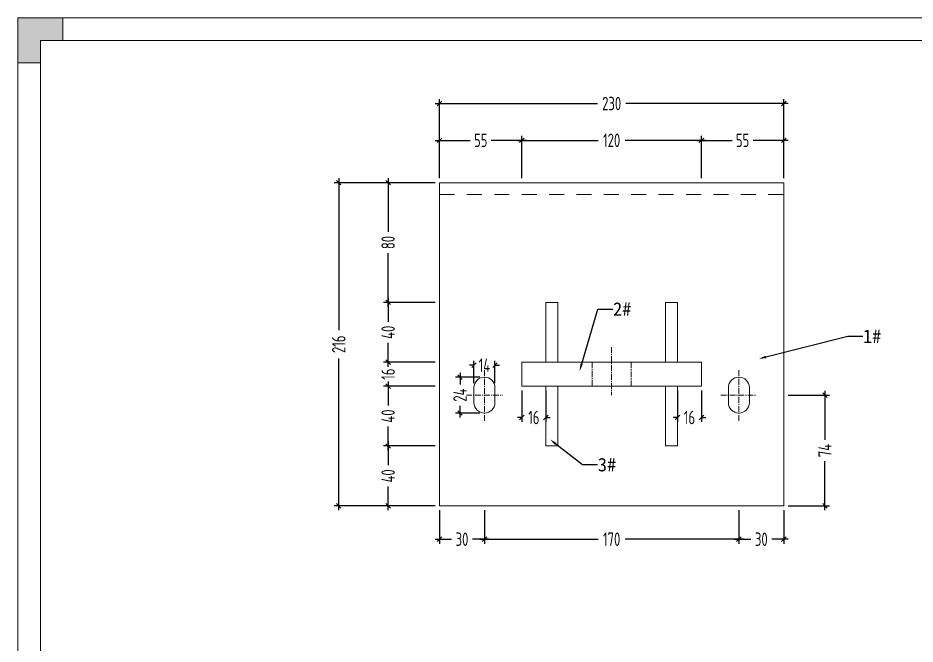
# Model space of a CAD drawing. Header units: millimetres. Extents: x 4 to 2106212, y -117026 to 198097.
# Drawn here: x 2093762 to 2094361, y 189620 to 190038 of the extents above; entities that cross this region are included whole.
import ezdxf
from ezdxf import colors
from ezdxf.entities.mleader import LeaderData, LeaderLine
from ezdxf.math import Vec2, Vec3

# ---------------------------------------------------------------- set-up
doc = ezdxf.new("R2010")
doc.units = ezdxf.units.MM
doc.linetypes.add('CENTER', pattern=[0.6, 0.375, -0.075, 0.075, -0.075])
doc.linetypes.add('CENTER2', pattern=[28.575, 19.05, -3.175, 3.175, -3.175])
doc.layers.add('HR-dimension', color=9, linetype='Continuous')
doc.layers.add('标注', color=9, linetype='Continuous')
for name, color, linetype, lineweight in [('加强板', 140, 'Continuous', 18), ('图框', 7, 'Continuous', 13), ('文本', 3, 'Continuous', 13), ('结构', 4, 'Continuous', 18), ('虚线', 1, 'CENTER2', 0)]:
    doc.layers.add(name, color=color, linetype=linetype, lineweight=lineweight)
doc.styles.add('Arial', font='arial.ttf')
doc.styles.add('hztxt', font='ros1.shx', dxfattribs={"width": 0.8, "bigfont": 'hztxt.shx'})
doc.dimstyles.new('DIM-3', dxfattribs={"dimscale": 3, "dimtxt": 3, "dimasz": 1, "dimexe": 1, "dimexo": 1, "dimgap": 1, "dimtad": 0, "dimdec": 1, "dimrnd": 0.0005, "dimzin": 9, "dimdsep": 46, "dimtxsty": 'hztxt', "dimblk": 'OBLIQUE', "dimcen": 0, "dimdle": 1, "dimclrd": 9, "dimclre": 9, "dimclrt": 2, "dimazin": 2, "dimtfac": 1, "dimtdec": 1, "dimtofl": 0, "dimtmove": 0, "dimatfit": 3, "dimfxl": 1, "dimarcsym": 2})

# ---------------------------------------------------------------- blocks, each defined once
blk = doc.blocks.new('GW-TK')
at = {"layer": '图框', "linetype": 'Continuous', "lineweight": 0}
h = blk.add_hatch(color=256, dxfattribs=at)
h.dxf.hatch_style = 1
h.paths.add_polyline_path([(927183.55, 464715.01), (927183.55, 464705.01), (927188.55, 464705.01), (927188.55, 464710.01), (927193.56, 464710.01), (927193.56, 464715.01)])
blk.add_lwpolyline([(927188.55, 464705.01), (927188.55, 464710.01), (927193.56, 464710.01), (927193.56, 464715.01), (927183.55, 464715.01), (927183.55, 464705.01)], close=True, dxfattribs=at)
at = {"layer": '图框'}
for points in [[(927183.55, 464715.01), (927603.55, 464715.01), (927603.55, 464418.01), (927183.55, 464418.01)], [(927188.55, 464710.01), (927598.55, 464710.01), (927598.55, 464423.01), (927188.55, 464423.01)]]:
    blk.add_lwpolyline(points, close=True, dxfattribs=at)
blk = doc.blocks.new('_Oblique')
at = {"color": 0, "linetype": 'ByBlock', "lineweight": -2}
blk.add_line((-0.5, -0.5), (0.5, 0.5), dxfattribs=at)
blk = doc.blocks.new('*D3250')
at = {"layer": 'Defpoints', "color": 0, "ltscale": 10, "transparency": 16777216}
for p in [(2093976.26, 189928.18), (2094043.63, 189928.18), (2094043.63, 189712.18)]:
    blk.add_point(p, dxfattribs=at)
at = {"layer": 'HR-dimension', "color": 9, "lineweight": -2, "ltscale": 10, "transparency": 16777216}
for p, q in [((2093976.26, 189931.18), (2093976.26, 189829.66)), ((2094040.63, 189928.18), (2093973.26, 189928.18)), ((2093976.26, 189709.18), (2093976.26, 189810.7)), ((2094040.63, 189712.18), (2093973.26, 189712.18))]:
    blk.add_line(p, q, dxfattribs=at)
at = {"layer": 'HR-dimension', "color": 9, "lineweight": -2, "ltscale": 10, "transparency": 16777216, "xscale": 3, "yscale": 3, "zscale": 3}
for p, rotation in [((2093976.26, 189928.18), 90), ((2093976.26, 189712.18), 270)]:
    blk.add_blockref('_Oblique', p, dxfattribs=dict(at, rotation=rotation))
at = {"layer": 'HR-dimension', "color": 2, "ltscale": 10, "transparency": 16777216, "insert": (2093976.26, 189820.18), "char_height": 9, "attachment_point": 5, "rotation": 90, "style": 'hztxt'}
blk.add_mtext('216', dxfattribs=at)
blk = doc.blocks.new('*D3251')
at = {"layer": 'Defpoints', "color": 0, "ltscale": 10, "transparency": 16777216}
for p in [(2094043.63, 189981.08), (2094043.63, 189928.18), (2094273.63, 189928.18)]:
    blk.add_point(p, dxfattribs=at)
at = {"layer": 'HR-dimension', "color": 9, "lineweight": -2, "ltscale": 10, "transparency": 16777216}
for p, q in [((2094043.63, 189931.18), (2094043.63, 189984.08)), ((2094273.63, 189931.18), (2094273.63, 189984.08)), ((2094040.63, 189981.08), (2094149.15, 189981.08)), ((2094276.63, 189981.08), (2094168.11, 189981.08))]:
    blk.add_line(p, q, dxfattribs=at)
at = {"layer": 'HR-dimension', "color": 9, "lineweight": -2, "ltscale": 10, "transparency": 16777216, "xscale": 3, "yscale": 3, "zscale": 3, "rotation": 180}
blk.add_blockref('_Oblique', (2094043.63, 189981.08), dxfattribs=at)
at = {"layer": 'HR-dimension', "color": 9, "lineweight": -2, "ltscale": 10, "transparency": 16777216, "xscale": 3, "yscale": 3, "zscale": 3}
blk.add_blockref('_Oblique', (2094273.63, 189981.08), dxfattribs=at)
at = {"layer": 'HR-dimension', "color": 2, "ltscale": 10, "transparency": 16777216, "insert": (2094158.63, 189981.08), "char_height": 9, "attachment_point": 5, "style": 'hztxt'}
blk.add_mtext('230', dxfattribs=at)
blk = doc.blocks.new('*D3224')
at = {"layer": 'Defpoints', "color": 0, "ltscale": 10, "transparency": 16777216}
for p in [(2094098.63, 189792.18), (2094114.63, 189792.18), (2094098.63, 189771.23)]:
    blk.add_point(p, dxfattribs=at)
at = {"layer": 'HR-dimension', "color": 9, "lineweight": -2, "ltscale": 10, "transparency": 16777216}
for p, q in [((2094098.63, 189789.18), (2094098.63, 189768.23)), ((2094114.63, 189789.18), (2094114.63, 189768.23)), ((2094098.63, 189771.23), (2094095.63, 189771.23)), ((2094114.63, 189771.23), (2094117.63, 189771.23))]:
    blk.add_line(p, q, dxfattribs=at)
at = {"layer": 'HR-dimension', "color": 9, "lineweight": -2, "ltscale": 10, "transparency": 16777216, "xscale": 3, "yscale": 3, "zscale": 3}
blk.add_blockref('_Oblique', (2094098.63, 189771.23), dxfattribs=at)
at = {"layer": 'HR-dimension', "color": 9, "lineweight": -2, "ltscale": 10, "transparency": 16777216, "xscale": 3, "yscale": 3, "zscale": 3, "rotation": 180}
blk.add_blockref('_Oblique', (2094114.63, 189771.23), dxfattribs=at)
at = {"layer": 'HR-dimension', "color": 2, "ltscale": 10, "transparency": 16777216, "insert": (2094106.63, 189771.23), "char_height": 9, "attachment_point": 5, "style": 'hztxt'}
blk.add_mtext('16', dxfattribs=at)
blk = doc.blocks.new('*D3225')
at = {"layer": 'Defpoints', "color": 0, "ltscale": 10, "transparency": 16777216}
for p in [(2094202.63, 189792.18), (2094218.63, 189792.18), (2094202.63, 189771.23)]:
    blk.add_point(p, dxfattribs=at)
at = {"layer": 'HR-dimension', "color": 9, "lineweight": -2, "ltscale": 10, "transparency": 16777216}
for p, q in [((2094202.63, 189789.18), (2094202.63, 189768.23)), ((2094218.63, 189789.18), (2094218.63, 189768.23)), ((2094202.63, 189771.23), (2094199.63, 189771.23)), ((2094218.63, 189771.23), (2094221.63, 189771.23))]:
    blk.add_line(p, q, dxfattribs=at)
at = {"layer": 'HR-dimension', "color": 9, "lineweight": -2, "ltscale": 10, "transparency": 16777216, "xscale": 3, "yscale": 3, "zscale": 3}
blk.add_blockref('_Oblique', (2094202.63, 189771.23), dxfattribs=at)
at = {"layer": 'HR-dimension', "color": 9, "lineweight": -2, "ltscale": 10, "transparency": 16777216, "xscale": 3, "yscale": 3, "zscale": 3, "rotation": 180}
blk.add_blockref('_Oblique', (2094218.63, 189771.23), dxfattribs=at)
at = {"layer": 'HR-dimension', "color": 2, "ltscale": 10, "transparency": 16777216, "insert": (2094210.63, 189771.23), "char_height": 9, "attachment_point": 5, "style": 'hztxt'}
blk.add_mtext('16', dxfattribs=at)
blk = doc.blocks.new('*U3215')
at = {"layer": '虚线', "color": 252}
blk.add_lwpolyline([(0, -5), (0, 5)], dxfattribs=at)
blk = doc.blocks.new('*U3216')
at = {"color": 0, "linetype": 'ByBlock', "lineweight": -2, "transparency": 16777216}
for p in [(0, 219.6), (0, 201.3), (0, 183), (0, 164.7), (0, 146.4), (0, 128.1), (0, 109.8), (0, 91.5), (0, 73.2), (0, 54.9), (0, 36.6), (0, 18.3), (0, 0)]:
    blk.add_blockref('*U3215', p, dxfattribs=at)
blk = doc.blocks.new('*D3231')
at = {"layer": 'Defpoints', "color": 0, "ltscale": 10, "transparency": 16777216}
for p in [(2094009.25, 189848.18), (2094043.63, 189848.18), (2094043.63, 189808.18)]:
    blk.add_point(p, dxfattribs=at)
at = {"layer": 'HR-dimension', "color": 9, "lineweight": -2, "ltscale": 10, "transparency": 16777216}
for p, q in [((2094040.63, 189848.18), (2094006.25, 189848.18)), ((2094009.25, 189851.18), (2094009.25, 189835.26)), ((2094009.25, 189805.18), (2094009.25, 189821.1)), ((2094040.63, 189808.18), (2094006.25, 189808.18))]:
    blk.add_line(p, q, dxfattribs=at)
at = {"layer": 'HR-dimension', "color": 9, "lineweight": -2, "ltscale": 10, "transparency": 16777216, "xscale": 3, "yscale": 3, "zscale": 3}
for p, rotation in [((2094009.25, 189848.18), 90), ((2094009.25, 189808.18), 270)]:
    blk.add_blockref('_Oblique', p, dxfattribs=dict(at, rotation=rotation))
at = {"layer": 'HR-dimension', "color": 2, "ltscale": 10, "transparency": 16777216, "insert": (2094009.25, 189828.18), "char_height": 9, "attachment_point": 5, "rotation": 90, "style": 'hztxt'}
blk.add_mtext('40', dxfattribs=at)
blk = doc.blocks.new('*D3232')
at = {"layer": 'Defpoints', "color": 0, "ltscale": 10, "transparency": 16777216}
for p in [(2094009.25, 189928.18), (2094043.63, 189928.18), (2094043.63, 189848.18)]:
    blk.add_point(p, dxfattribs=at)
at = {"layer": 'HR-dimension', "color": 9, "lineweight": -2, "ltscale": 10, "transparency": 16777216}
for p, q in [((2094009.25, 189931.18), (2094009.25, 189895.26)), ((2094040.63, 189928.18), (2094006.25, 189928.18)), ((2094009.25, 189845.18), (2094009.25, 189881.1)), ((2094040.63, 189848.18), (2094006.25, 189848.18))]:
    blk.add_line(p, q, dxfattribs=at)
at = {"layer": 'HR-dimension', "color": 9, "lineweight": -2, "ltscale": 10, "transparency": 16777216, "xscale": 3, "yscale": 3, "zscale": 3}
for p, rotation in [((2094009.25, 189928.18), 90), ((2094009.25, 189848.18), 270)]:
    blk.add_blockref('_Oblique', p, dxfattribs=dict(at, rotation=rotation))
at = {"layer": 'HR-dimension', "color": 2, "ltscale": 10, "transparency": 16777216, "insert": (2094009.25, 189888.18), "char_height": 9, "attachment_point": 5, "rotation": 90, "style": 'hztxt'}
blk.add_mtext('80', dxfattribs=at)
blk = doc.blocks.new('*D3233')
at = {"layer": 'Defpoints', "color": 0, "ltscale": 10, "transparency": 16777216}
for p in [(2094043.63, 189808.18), (2094009.25, 189792.18), (2094043.63, 189792.18)]:
    blk.add_point(p, dxfattribs=at)
at = {"layer": 'HR-dimension', "color": 9, "lineweight": -2, "ltscale": 10, "transparency": 16777216}
for p, q in [((2094009.25, 189808.18), (2094009.25, 189811.18)), ((2094040.63, 189808.18), (2094006.25, 189808.18)), ((2094040.63, 189792.18), (2094006.25, 189792.18)), ((2094009.25, 189792.18), (2094009.25, 189789.18))]:
    blk.add_line(p, q, dxfattribs=at)
at = {"layer": 'HR-dimension', "color": 9, "lineweight": -2, "ltscale": 10, "transparency": 16777216, "xscale": 3, "yscale": 3, "zscale": 3}
for p, rotation in [((2094009.25, 189808.18), 270), ((2094009.25, 189792.18), 90)]:
    blk.add_blockref('_Oblique', p, dxfattribs=dict(at, rotation=rotation))
at = {"layer": 'HR-dimension', "color": 2, "ltscale": 10, "transparency": 16777216, "insert": (2094009.25, 189800.18), "char_height": 9, "attachment_point": 5, "rotation": 90, "style": 'hztxt'}
blk.add_mtext('16', dxfattribs=at)
blk = doc.blocks.new('*D3234')
at = {"layer": 'Defpoints', "color": 0, "ltscale": 10, "transparency": 16777216}
for p in [(2094043.63, 189792.18), (2094009.25, 189752.18), (2094043.63, 189752.18)]:
    blk.add_point(p, dxfattribs=at)
at = {"layer": 'HR-dimension', "color": 9, "lineweight": -2, "ltscale": 10, "transparency": 16777216}
for p, q in [((2094040.63, 189792.18), (2094006.25, 189792.18)), ((2094009.25, 189795.18), (2094009.25, 189779.26)), ((2094009.25, 189749.18), (2094009.25, 189765.1)), ((2094040.63, 189752.18), (2094006.25, 189752.18))]:
    blk.add_line(p, q, dxfattribs=at)
at = {"layer": 'HR-dimension', "color": 9, "lineweight": -2, "ltscale": 10, "transparency": 16777216, "xscale": 3, "yscale": 3, "zscale": 3}
for p, rotation in [((2094009.25, 189792.18), 90), ((2094009.25, 189752.18), 270)]:
    blk.add_blockref('_Oblique', p, dxfattribs=dict(at, rotation=rotation))
at = {"layer": 'HR-dimension', "color": 2, "ltscale": 10, "transparency": 16777216, "insert": (2094009.25, 189772.18), "char_height": 9, "attachment_point": 5, "rotation": 90, "style": 'hztxt'}
blk.add_mtext('40', dxfattribs=at)
blk = doc.blocks.new('*D3235')
at = {"layer": 'Defpoints', "color": 0, "ltscale": 10, "transparency": 16777216}
for p in [(2094043.63, 189752.18), (2094009.25, 189712.18), (2094043.63, 189712.18)]:
    blk.add_point(p, dxfattribs=at)
at = {"layer": 'HR-dimension', "color": 9, "lineweight": -2, "ltscale": 10, "transparency": 16777216}
for p, q in [((2094040.63, 189752.18), (2094006.25, 189752.18)), ((2094009.25, 189755.18), (2094009.25, 189739.26)), ((2094009.25, 189709.18), (2094009.25, 189725.1)), ((2094040.63, 189712.18), (2094006.25, 189712.18))]:
    blk.add_line(p, q, dxfattribs=at)
at = {"layer": 'HR-dimension', "color": 9, "lineweight": -2, "ltscale": 10, "transparency": 16777216, "xscale": 3, "yscale": 3, "zscale": 3}
for p, rotation in [((2094009.25, 189752.18), 90), ((2094009.25, 189712.18), 270)]:
    blk.add_blockref('_Oblique', p, dxfattribs=dict(at, rotation=rotation))
at = {"layer": 'HR-dimension', "color": 2, "ltscale": 10, "transparency": 16777216, "insert": (2094009.25, 189732.18), "char_height": 9, "attachment_point": 5, "rotation": 90, "style": 'hztxt'}
blk.add_mtext('40', dxfattribs=at)
blk = doc.blocks.new('*D3236')
at = {"layer": 'Defpoints', "color": 0, "ltscale": 10, "transparency": 16777216}
for p in [(2094043.63, 189956.49), (2094043.63, 189928.18), (2094098.63, 189928.18)]:
    blk.add_point(p, dxfattribs=at)
at = {"layer": 'HR-dimension', "color": 9, "lineweight": -2, "ltscale": 10, "transparency": 16777216}
for p, q in [((2094040.63, 189956.49), (2094064.05, 189956.49)), ((2094043.63, 189931.18), (2094043.63, 189959.49)), ((2094101.63, 189956.49), (2094078.21, 189956.49)), ((2094098.63, 189931.18), (2094098.63, 189959.49))]:
    blk.add_line(p, q, dxfattribs=at)
at = {"layer": 'HR-dimension', "color": 9, "lineweight": -2, "ltscale": 10, "transparency": 16777216, "xscale": 3, "yscale": 3, "zscale": 3, "rotation": 180}
blk.add_blockref('_Oblique', (2094043.63, 189956.49), dxfattribs=at)
at = {"layer": 'HR-dimension', "color": 9, "lineweight": -2, "ltscale": 10, "transparency": 16777216, "xscale": 3, "yscale": 3, "zscale": 3}
blk.add_blockref('_Oblique', (2094098.63, 189956.49), dxfattribs=at)
at = {"layer": 'HR-dimension', "color": 2, "ltscale": 10, "transparency": 16777216, "insert": (2094071.13, 189956.49), "char_height": 9, "attachment_point": 5, "style": 'hztxt'}
blk.add_mtext('55', dxfattribs=at)
blk = doc.blocks.new('*D3237')
at = {"layer": 'Defpoints', "color": 0, "ltscale": 10, "transparency": 16777216}
for p in [(2094218.63, 189956.49), (2094098.63, 189928.18), (2094218.63, 189928.18)]:
    blk.add_point(p, dxfattribs=at)
at = {"layer": 'HR-dimension', "color": 9, "lineweight": -2, "ltscale": 10, "transparency": 16777216}
for p, q in [((2094095.63, 189956.49), (2094149.51, 189956.49)), ((2094098.63, 189931.18), (2094098.63, 189959.49)), ((2094221.63, 189956.49), (2094167.75, 189956.49)), ((2094218.63, 189931.18), (2094218.63, 189959.49))]:
    blk.add_line(p, q, dxfattribs=at)
at = {"layer": 'HR-dimension', "color": 9, "lineweight": -2, "ltscale": 10, "transparency": 16777216, "xscale": 3, "yscale": 3, "zscale": 3, "rotation": 180}
blk.add_blockref('_Oblique', (2094098.63, 189956.49), dxfattribs=at)
at = {"layer": 'HR-dimension', "color": 9, "lineweight": -2, "ltscale": 10, "transparency": 16777216, "xscale": 3, "yscale": 3, "zscale": 3}
blk.add_blockref('_Oblique', (2094218.63, 189956.49), dxfattribs=at)
at = {"layer": 'HR-dimension', "color": 2, "ltscale": 10, "transparency": 16777216, "insert": (2094158.63, 189956.49), "char_height": 9, "attachment_point": 5, "style": 'hztxt'}
blk.add_mtext('120', dxfattribs=at)
blk = doc.blocks.new('*D3238')
at = {"layer": 'Defpoints', "color": 0, "ltscale": 10, "transparency": 16777216}
for p in [(2094273.63, 189956.49), (2094218.63, 189928.18), (2094273.63, 189928.18)]:
    blk.add_point(p, dxfattribs=at)
at = {"layer": 'HR-dimension', "color": 9, "lineweight": -2, "ltscale": 10, "transparency": 16777216}
for p, q in [((2094215.63, 189956.49), (2094239.05, 189956.49)), ((2094218.63, 189931.18), (2094218.63, 189959.49)), ((2094276.63, 189956.49), (2094253.21, 189956.49)), ((2094273.63, 189931.18), (2094273.63, 189959.49))]:
    blk.add_line(p, q, dxfattribs=at)
at = {"layer": 'HR-dimension', "color": 9, "lineweight": -2, "ltscale": 10, "transparency": 16777216, "xscale": 3, "yscale": 3, "zscale": 3, "rotation": 180}
blk.add_blockref('_Oblique', (2094218.63, 189956.49), dxfattribs=at)
at = {"layer": 'HR-dimension', "color": 9, "lineweight": -2, "ltscale": 10, "transparency": 16777216, "xscale": 3, "yscale": 3, "zscale": 3}
blk.add_blockref('_Oblique', (2094273.63, 189956.49), dxfattribs=at)
at = {"layer": 'HR-dimension', "color": 2, "ltscale": 10, "transparency": 16777216, "insert": (2094246.13, 189956.49), "char_height": 9, "attachment_point": 5, "style": 'hztxt'}
blk.add_mtext('55', dxfattribs=at)
blk = doc.blocks.new('*D3264')
at = {"color": 9, "lineweight": -2, "transparency": 16777216}
for p, q in [((2094276.63, 189786.13), (2094304.14, 189786.13)), ((2094301.14, 189789.13), (2094301.14, 189756.36)), ((2094301.14, 189709.18), (2094301.14, 189741.96)), ((2094276.63, 189712.18), (2094304.14, 189712.18))]:
    blk.add_line(p, q, dxfattribs=at)
at = {"layer": 'Defpoints', "color": 0, "transparency": 16777216}
for p in [(2094273.63, 189786.13), (2094301.14, 189786.13), (2094273.63, 189712.18)]:
    blk.add_point(p, dxfattribs=at)
at = {"color": 9, "lineweight": -2, "transparency": 16777216, "xscale": 3, "yscale": 3, "zscale": 3}
for p, rotation in [((2094301.14, 189786.13), 90), ((2094301.14, 189712.18), 270)]:
    blk.add_blockref('_Oblique', p, dxfattribs=dict(at, rotation=rotation))
at = {"color": 2, "transparency": 16777216, "insert": (2094301.14, 189749.16), "char_height": 9, "attachment_point": 5, "rotation": 90, "style": 'hztxt'}
blk.add_mtext('74', dxfattribs=at)
blk = doc.blocks.new('*D3240')
at = {"color": 9, "lineweight": -2, "transparency": 16777216}
for p, q in [((2094043.63, 189709.18), (2094043.63, 189686.86)), ((2094073.63, 189709.18), (2094073.63, 189686.86)), ((2094040.63, 189689.86), (2094051.55, 189689.86)), ((2094076.63, 189689.86), (2094065.71, 189689.86))]:
    blk.add_line(p, q, dxfattribs=at)
at = {"layer": 'Defpoints', "color": 0, "transparency": 16777216}
for p in [(2094043.63, 189712.18), (2094073.63, 189712.18), (2094043.63, 189689.86)]:
    blk.add_point(p, dxfattribs=at)
at = {"color": 9, "lineweight": -2, "transparency": 16777216, "xscale": 3, "yscale": 3, "zscale": 3, "rotation": 180}
blk.add_blockref('_Oblique', (2094043.63, 189689.86), dxfattribs=at)
at = {"color": 9, "lineweight": -2, "transparency": 16777216, "xscale": 3, "yscale": 3, "zscale": 3}
blk.add_blockref('_Oblique', (2094073.63, 189689.86), dxfattribs=at)
at = {"color": 2, "transparency": 16777216, "insert": (2094058.63, 189689.86), "char_height": 9, "attachment_point": 5, "style": 'hztxt'}
blk.add_mtext('30', dxfattribs=at)
blk = doc.blocks.new('*D3241')
at = {"color": 9, "lineweight": -2, "transparency": 16777216}
for p, q in [((2094073.63, 189709.18), (2094073.63, 189686.86)), ((2094243.63, 189709.18), (2094243.63, 189686.86)), ((2094070.63, 189689.86), (2094149.51, 189689.86)), ((2094246.63, 189689.86), (2094167.75, 189689.86))]:
    blk.add_line(p, q, dxfattribs=at)
at = {"layer": 'Defpoints', "color": 0, "transparency": 16777216}
for p in [(2094073.63, 189712.18), (2094243.63, 189712.18), (2094243.63, 189689.86)]:
    blk.add_point(p, dxfattribs=at)
at = {"color": 9, "lineweight": -2, "transparency": 16777216, "xscale": 3, "yscale": 3, "zscale": 3, "rotation": 180}
blk.add_blockref('_Oblique', (2094073.63, 189689.86), dxfattribs=at)
at = {"color": 9, "lineweight": -2, "transparency": 16777216, "xscale": 3, "yscale": 3, "zscale": 3}
blk.add_blockref('_Oblique', (2094243.63, 189689.86), dxfattribs=at)
at = {"color": 2, "transparency": 16777216, "insert": (2094158.63, 189689.86), "char_height": 9, "attachment_point": 5, "style": 'hztxt'}
blk.add_mtext('170', dxfattribs=at)
blk = doc.blocks.new('*D3242')
at = {"color": 9, "lineweight": -2, "transparency": 16777216}
for p, q in [((2094243.63, 189709.18), (2094243.63, 189686.86)), ((2094273.63, 189709.18), (2094273.63, 189686.86)), ((2094240.63, 189689.86), (2094251.55, 189689.86)), ((2094276.63, 189689.86), (2094265.71, 189689.86))]:
    blk.add_line(p, q, dxfattribs=at)
at = {"layer": 'Defpoints', "color": 0, "transparency": 16777216}
for p in [(2094243.63, 189712.18), (2094273.63, 189712.18), (2094273.63, 189689.86)]:
    blk.add_point(p, dxfattribs=at)
at = {"color": 9, "lineweight": -2, "transparency": 16777216, "xscale": 3, "yscale": 3, "zscale": 3, "rotation": 180}
blk.add_blockref('_Oblique', (2094243.63, 189689.86), dxfattribs=at)
at = {"color": 9, "lineweight": -2, "transparency": 16777216, "xscale": 3, "yscale": 3, "zscale": 3}
blk.add_blockref('_Oblique', (2094273.63, 189689.86), dxfattribs=at)
at = {"color": 2, "transparency": 16777216, "insert": (2094258.63, 189689.86), "char_height": 9, "attachment_point": 5, "style": 'hztxt'}
blk.add_mtext('30', dxfattribs=at)
blk = doc.blocks.new('*D3243')
at = {"color": 9, "lineweight": -2, "transparency": 16777216}
for p, q in [((2094066.63, 189806.18), (2094063.63, 189806.18)), ((2094066.63, 189794.18), (2094066.63, 189809.18)), ((2094080.63, 189794.18), (2094080.63, 189809.18)), ((2094080.63, 189806.18), (2094083.63, 189806.18))]:
    blk.add_line(p, q, dxfattribs=at)
at = {"layer": 'Defpoints', "color": 0, "transparency": 16777216}
for p in [(2094066.63, 189806.18), (2094066.63, 189791.18), (2094080.63, 189791.18)]:
    blk.add_point(p, dxfattribs=at)
at = {"color": 9, "lineweight": -2, "transparency": 16777216, "xscale": 3, "yscale": 3, "zscale": 3}
blk.add_blockref('_Oblique', (2094066.63, 189806.18), dxfattribs=at)
at = {"color": 9, "lineweight": -2, "transparency": 16777216, "xscale": 3, "yscale": 3, "zscale": 3, "rotation": 180}
blk.add_blockref('_Oblique', (2094080.63, 189806.18), dxfattribs=at)
at = {"color": 2, "transparency": 16777216, "insert": (2094073.63, 189806.18), "char_height": 9, "attachment_point": 5, "style": 'hztxt'}
blk.add_mtext('14', dxfattribs=at)
blk = doc.blocks.new('*U3211')
at = {"layer": '结构', "color": 4}
blk.add_lwpolyline([(-7, -5), (-7, 5, -1), (7, 5), (7, -5, -1)], format="xyb", close=True, dxfattribs=at)
at = {"layer": '虚线', "color": 1, "linetype": 'CENTER', "ltscale": 10}
for p, q in [((0, -17.1), (0, 17.1)), ((-12.1, 0), (12.1, 0))]:
    blk.add_line(p, q, dxfattribs=at)
blk = doc.blocks.new('*U3212')
at = {"color": 0, "linetype": 'ByBlock', "lineweight": -2, "transparency": 16777216}
for p in [(0, 0), (170, 0)]:
    blk.add_blockref('*U3211', p, dxfattribs=at)
blk = doc.blocks.new('*D3247')
at = {"color": 9, "lineweight": -2, "transparency": 16777216}
for p, q in [((2094070.63, 189798.18), (2094054.32, 189798.18)), ((2094057.32, 189801.18), (2094057.32, 189793.38)), ((2094070.63, 189774.18), (2094054.32, 189774.18)), ((2094057.32, 189771.18), (2094057.32, 189778.98))]:
    blk.add_line(p, q, dxfattribs=at)
at = {"layer": 'Defpoints', "color": 0, "transparency": 16777216}
for p in [(2094073.63, 189798.18), (2094057.32, 189774.18), (2094073.63, 189774.18)]:
    blk.add_point(p, dxfattribs=at)
at = {"color": 9, "lineweight": -2, "transparency": 16777216, "xscale": 3, "yscale": 3, "zscale": 3}
for p, rotation in [((2094057.32, 189798.18), 90), ((2094057.32, 189774.18), 270)]:
    blk.add_blockref('_Oblique', p, dxfattribs=dict(at, rotation=rotation))
at = {"color": 2, "transparency": 16777216, "insert": (2094057.32, 189786.18), "char_height": 9, "attachment_point": 5, "rotation": 90, "style": 'hztxt'}
blk.add_mtext('24', dxfattribs=at)

msp = doc.modelspace()

# ---------------------------------------------------------------- linework, layer by layer
at = {"layer": '加强板', "color": 3}
for points in [[(2094114.6291, 189848.1833), (2094122.6291, 189848.1833), (2094122.6291, 189808.1833), (2094114.6291, 189808.1833)], [(2094194.6291, 189848.1833), (2094202.6291, 189848.1833), (2094202.6291, 189808.1833), (2094194.6291, 189808.1833)], [(2094098.6291, 189808.1833), (2094218.6291, 189808.1833), (2094218.6291, 189792.1833), (2094098.6291, 189792.1833)], [(2094114.6291, 189752.1833), (2094122.6291, 189752.1833), (2094122.6291, 189792.1833), (2094114.6291, 189792.1833)], [(2094194.6291, 189752.1833), (2094202.6291, 189752.1833), (2094202.6291, 189792.1833), (2094194.6291, 189792.1833)]]:
    msp.add_lwpolyline(points, close=True, dxfattribs=at)
at = {"layer": '结构', "color": 6}
msp.add_lwpolyline([(2094043.6291, 189928.183), (2094273.6291, 189928.183), (2094273.6291, 189712.183), (2094043.6291, 189712.183)], close=True, dxfattribs=at)
at = {"layer": '虚线', "color": 1, "linetype": 'CENTER', "ltscale": 10}
msp.add_lwpolyline([(2094158.6291, 189818.1833), (2094158.6291, 189786.1833)], dxfattribs=at)
msp.add_lwpolyline([(2094171.6291, 189808.1833), (2094145.6291, 189808.1833), (2094145.6291, 189792.1833), (2094171.6291, 189792.1833)], close=True, dxfattribs=at)

# ---------------------------------------------------------------- block references
at = {"color": 252, "xscale": -1, "rotation": 270}
msp.add_blockref('*U3216', (2094048.6291, 189920.183), dxfattribs=at)
msp.add_blockref('*U3212', (2094073.6291, 189786.183))
at = {"layer": '文本', "xscale": 3, "yscale": 3, "zscale": 3}
msp.add_blockref('GW-TK', (-687788.7633, -1204106.72), dxfattribs=at)

# ---------------------------------------------------------------- dimensions: what is measured, and where the dimension line sits
for base, p1, p2, picture, middle in [((2094066.6291, 189806.1814), (2094080.6291, 189791.183), (2094066.6291, 189791.183), '*D3243', (2094073.6291, 189806.1814)), ((2094043.6291, 189689.8598), (2094073.6291, 189712.183), (2094043.6291, 189712.183), '*D3240', (2094058.6291, 189689.8598)), ((2094243.6291, 189689.8598), (2094073.6291, 189712.183), (2094243.6291, 189712.183), '*D3241', (2094158.6291, 189689.8598)), ((2094273.6291, 189689.8598), (2094243.6291, 189712.183), (2094273.6291, 189712.183), '*D3242', (2094258.6291, 189689.8598))]:
    dim = msp.add_linear_dim(base=base, p1=p1, p2=p2, dimstyle='DIM-3')
    dim.commit()
    dim.dimension.update_dxf_attribs({"geometry": picture, "text_midpoint": middle})
for base, p1, p2, picture, middle in [((2094057.3151, 189774.183), (2094073.6291, 189798.183), (2094073.6291, 189774.183), '*D3247', (2094057.3151, 189786.183)), ((2094301.136115961, 189786.1330198207), (2094273.6290518111, 189712.1830198206), (2094273.6290518111, 189786.1330198206), '*D3264', (2094301.1361159601, 189749.1580198201))]:
    dim = msp.add_linear_dim(base=base, p1=p1, p2=p2, angle=90, dimstyle='DIM-3')
    dim.commit()
    dim.dimension.update_dxf_attribs({"geometry": picture, "text_midpoint": middle})
at = {"layer": 'HR-dimension', "ltscale": 10}
for base, p1, p2, picture, middle in [((2094043.6291, 189981.0795), (2094273.6291, 189928.183), (2094043.6291, 189928.183), '*D3251', (2094158.6291, 189981.0795)), ((2094043.6291, 189956.4851), (2094098.6291, 189928.183), (2094043.6291, 189928.183), '*D3236', (2094071.1291, 189956.4851)), ((2094218.6291, 189956.4851), (2094098.6291, 189928.183), (2094218.6291, 189928.183), '*D3237', (2094158.6291, 189956.4851)), ((2094273.6291, 189956.4851), (2094218.6291, 189928.183), (2094273.6291, 189928.183), '*D3238', (2094246.1291, 189956.4851)), ((2094098.6291, 189771.2337), (2094114.6291, 189792.1833), (2094098.6291, 189792.1833), '*D3224', (2094106.6291, 189771.2337)), ((2094202.6291, 189771.2337), (2094218.6291, 189792.1833), (2094202.6291, 189792.1833), '*D3225', (2094210.6291, 189771.2337))]:
    dim = msp.add_linear_dim(base=base, p1=p1, p2=p2, dimstyle='DIM-3', dxfattribs=at)
    dim.commit()
    dim.dimension.update_dxf_attribs({"geometry": picture, "text_midpoint": middle})
for base, p1, p2, picture, middle in [((2093976.2588, 189928.183), (2094043.6291, 189712.183), (2094043.6291, 189928.183), '*D3250', (2093976.2588, 189820.183)), ((2094009.2476, 189928.183), (2094043.6291, 189848.1833), (2094043.6291, 189928.183), '*D3232', (2094009.2476, 189888.1832)), ((2094009.2476, 189848.1833), (2094043.6291, 189808.1833), (2094043.6291, 189848.1833), '*D3231', (2094009.2476, 189828.1833)), ((2094009.2476, 189792.1833), (2094043.6291, 189808.1833), (2094043.6291, 189792.1833), '*D3233', (2094009.2476, 189800.1833)), ((2094009.2476, 189752.1833), (2094043.6291, 189792.1833), (2094043.6291, 189752.1833), '*D3234', (2094009.2476, 189772.1833)), ((2094009.2476, 189712.183), (2094043.6291, 189752.1833), (2094043.6291, 189712.183), '*D3235', (2094009.2476, 189732.1832))]:
    dim = msp.add_linear_dim(base=base, p1=p1, p2=p2, angle=90, dimstyle='DIM-3', dxfattribs=at)
    dim.commit()
    dim.dimension.update_dxf_attribs({"geometry": picture, "text_midpoint": middle})

# ---------------------------------------------------------------- leaders
at = {"layer": '标注', "color": 6}
ml = msp.add_multileader_mtext('Standard', dxfattribs=at)
ml.set_content('{\\fSimSun|b0|i0|c134|p2;2#}', color=6, style='Arial')
ml.set_leader_properties(color=9)
ml.build(insert=Vec2(0, 0))
ml.multileader.update_dxf_attribs({"dogleg_length": 100, "arrow_head_size": 5})
ctx = ml.context
ctx.base_point, ctx.char_height, ctx.arrow_head_size, ctx.landing_gap_size, ctx.plane_origin = Vec3(2094159.3737, 189843.7494), 9, 5, 0.2, Vec3(2094079.4182, 320869.9605)
notes = []
notes.append((ctx, [(0, (1, 1, 0), (2094149.3737, 189843.7494), (1, 0), 10, [(0, [(2094137.1924, 189802.2078)], 0, [])])]))
ctx.mtext.insert, ctx.mtext.width, ctx.mtext.defined_height, ctx.mtext.flow_direction = Vec3(2094159.5737, 189848.2494), 100, 36.9267, 5
ml = msp.add_multileader_mtext('Standard', dxfattribs=at)
ml.set_content('{\\fSimSun|b0|i0|c134|p2;1#}', color=6, style='Arial')
ml.set_leader_properties(color=9)
ml.build(insert=Vec2(0, 0))
ml.multileader.update_dxf_attribs({"dogleg_length": 100, "arrow_head_size": 5})
ctx = ml.context
ctx.base_point, ctx.char_height, ctx.arrow_head_size, ctx.landing_gap_size, ctx.plane_origin = Vec3(2094326.3831, 189825.5681), 9, 5, 0.2, Vec3(2094251.8117, 320835.8446)
notes.append((ctx, [(0, (1, 1, 0), (2094316.3831, 189825.5681), (1, 0), 10, [(0, [(2094256.8647, 189810.4412)], 0, [])])]))
ctx.mtext.insert, ctx.mtext.width, ctx.mtext.defined_height, ctx.mtext.flow_direction = Vec3(2094326.5831, 189830.0681), 100, 36.9267, 5
ml = msp.add_multileader_mtext('Standard', dxfattribs=at)
ml.set_content('{\\fSimSun|b0|i0|c134|p2;3#}', color=6, style='Arial')
ml.set_leader_properties(color=9)
ml.build(insert=Vec2(0, 0))
ml.multileader.update_dxf_attribs({"dogleg_length": 100, "arrow_head_size": 5})
ctx = ml.context
ctx.base_point, ctx.char_height, ctx.arrow_head_size, ctx.landing_gap_size, ctx.plane_origin = Vec3(2094149.2023, 189739.714), 9, 5, 0.2, Vec3(2093964.2983, 320776.9504)
notes.append((ctx, [(0, (1, 1, 0), (2094139.2023, 189739.714), (1, 0), 10, [(0, [(2094117.2999, 189756.6587)], 0, [])])]))
ctx.mtext.insert, ctx.mtext.width, ctx.mtext.defined_height, ctx.mtext.flow_direction = Vec3(2094149.4023, 189744.214), 100, 36.9267, 5
for ctx, leaders in notes:
    for number, flags, end, landing, length, lines in leaders:
        leader = LeaderData()
        leader.index, (leader.has_last_leader_line, leader.has_dogleg_vector, leader.attachment_direction) = number, flags
        leader.last_leader_point, leader.dogleg_vector, leader.dogleg_length = Vec3(end), Vec3(landing), length
        for number, points, colour, breaks in lines:
            line = LeaderLine()
            line.index, line.vertices, line.color, line.breaks = number, Vec3.list(points), colors.encode_raw_color(colour), breaks
            leader.lines.append(line)
        ctx.leaders.append(leader)

doc.saveas('drawing.dxf')
